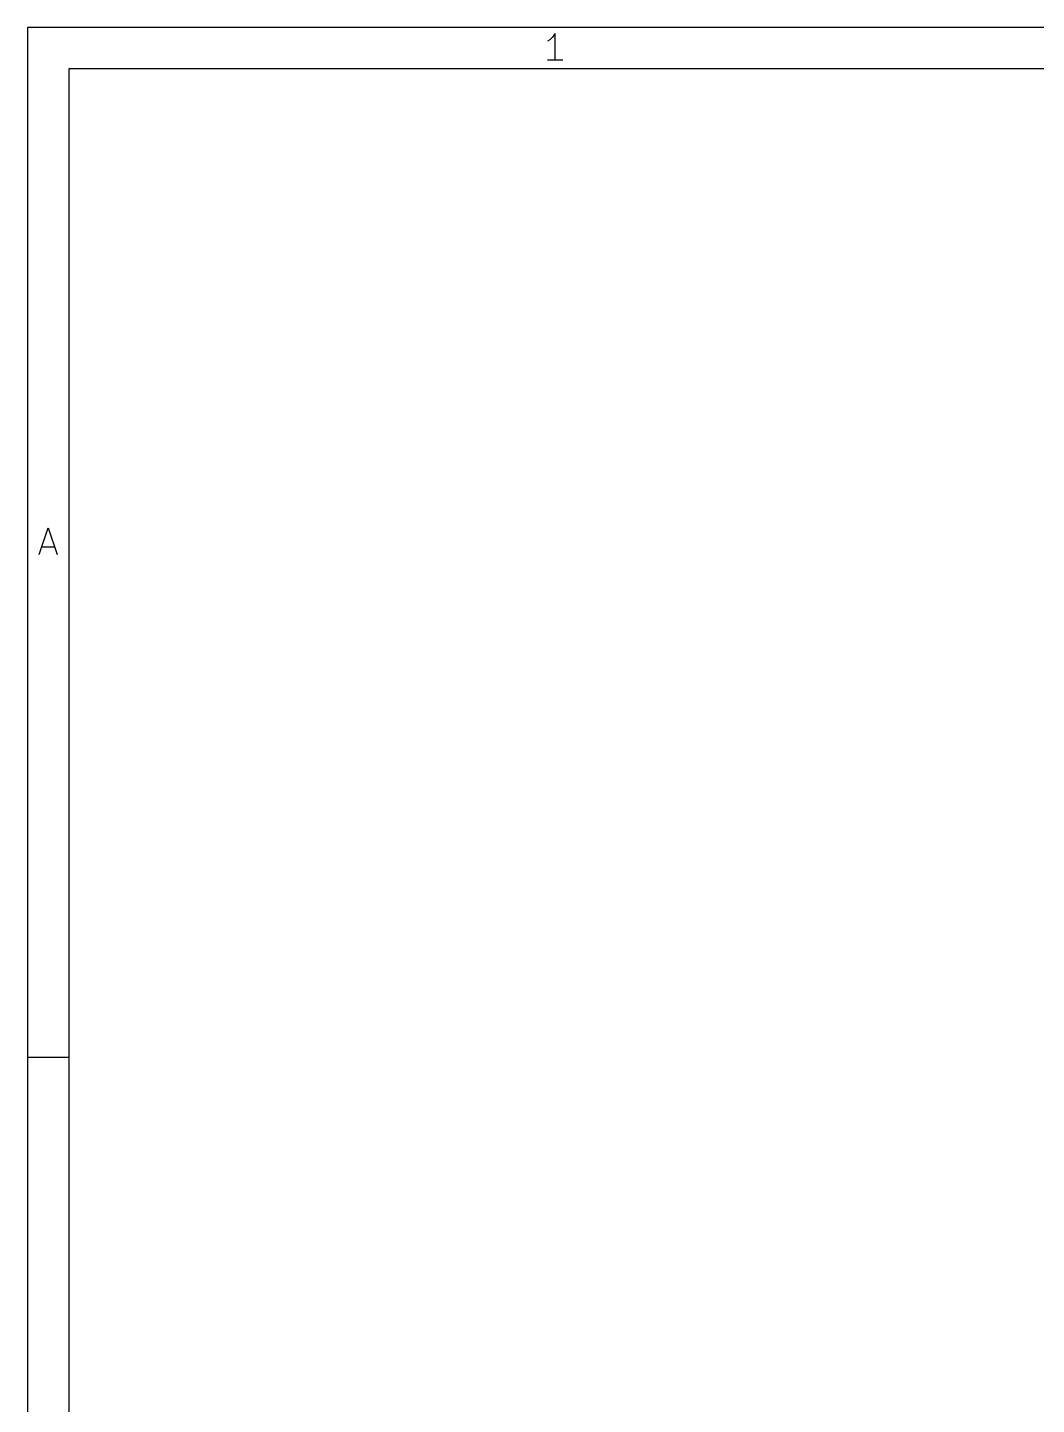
# Model space of a CAD drawing. Extents: x 10 to 287, y -200 to -10.
# Drawn here: x 10 to 59, y -76.9 to -10 of the extents above; entities that cross this region are included whole.
import ezdxf

# ---------------------------------------------------------------- set-up
doc = ezdxf.new("R2010")
doc.units = 0
doc.header["$MEASUREMENT"] = 0
doc.layers.add('BLACK', color=7, linetype='CONTINUOUS')

msp = doc.modelspace()

# ---------------------------------------------------------------- linework, layer by layer
at = {"layer": 'Black'}
for p, q in [((10, -10), (10, -200.007)), ((287.002, -10), (10, -10)), ((35.3714, -10.5976), (35.2476, -10.6595)), ((35.4952, -10.4738), (35.3714, -10.5976)), ((35.619, -10.2881), (35.4952, -10.4738)), ((35.619, -11.5881), (35.619, -10.2881)), ((12, -12), (12, -198.007)), ((285.002, -12), (12, -12)), ((35.9905, -11.5881), (35.2476, -11.5881)), ((10.5667, -35.5881), (11, -34.2881)), ((11, -34.2881), (11.4333, -35.5881)), ((10.6905, -35.2167), (11.3095, -35.2167)), ((10, -60), (12, -60))]:
    msp.add_line(p, q, dxfattribs=at)

doc.saveas('drawing.dxf')
